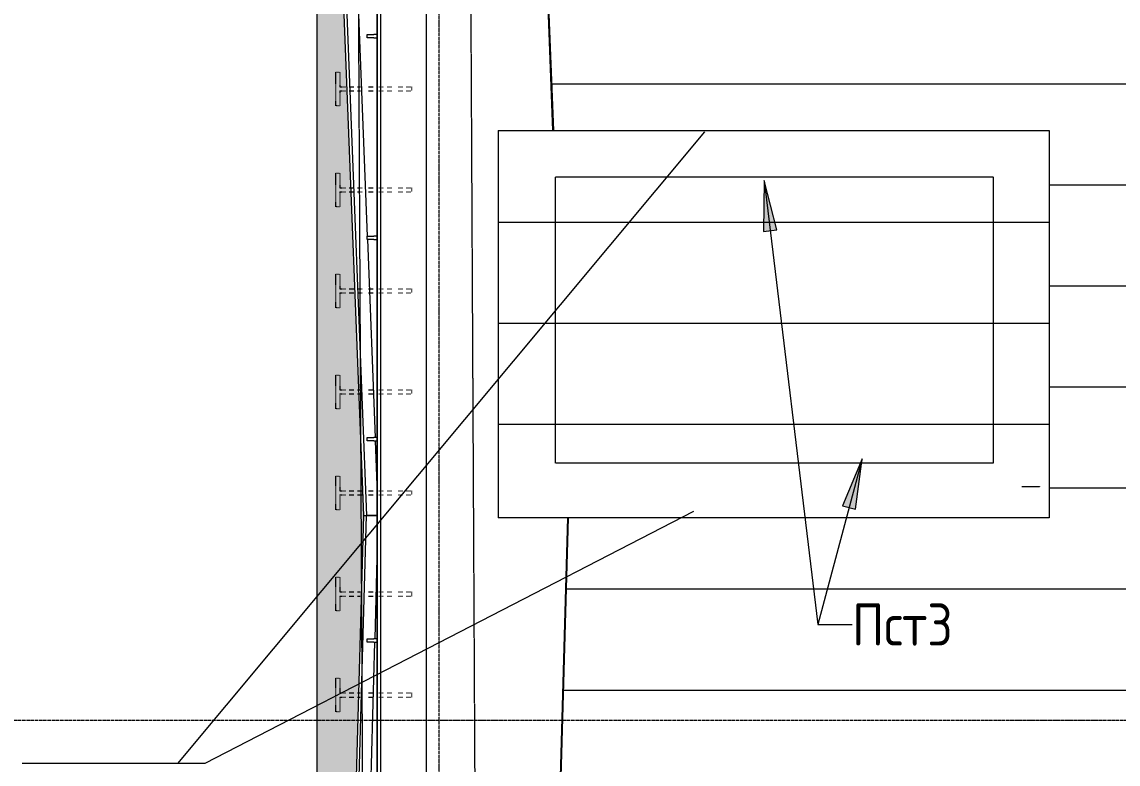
# Model space of a CAD drawing. Header units: millimetres. Extents: x -10178924 to 11692288, y -947381 to 58396.
# Drawn here: x -8980 to -2465, y -551840 to -547431 of the extents above; entities that cross this region are included whole.
import ezdxf

# ---------------------------------------------------------------- set-up
doc = ezdxf.new("R2010")
doc.units = ezdxf.units.MM
for name, pattern in [('ADSK_Линия сетки', [25, 20, -2.5, 0, -2.5]), ('ADSK_Скрыто', [6, 3, -3]), ('ADSK_Штриховая_ш3 п1_5', [4.5, 3, -1.5])]:
    doc.linetypes.add(name, pattern=pattern)
for name, color, linetype, lineweight in [('Аннотация', 7, 'Continuous', 18), ('Антураж', 7, 'Continuous', 18), ('Крыша', 7, 'Continuous', 9), ('Крыша штриховка', 7, 'Continuous', 9), ('Ограждение', 7, 'Continuous', 9), ('Оси', 253, 'Continuous', 9), ('Узлы', 7, 'Continuous', 18)]:
    doc.layers.add(name, color=color, linetype=linetype, lineweight=lineweight)
doc.layers.add('Линии', color=7, linetype='Continuous', lineweight=9, true_color=0x00a600)
doc.styles.add('GOST Common_4', font='GOST_Common.ttf', dxfattribs={"width": 0.9, "height": 200})

# ---------------------------------------------------------------- blocks, each defined once
blk = doc.blocks.new('Ограждение - 20 доп поручень 300-1864261-План кровли АР')
at = {"layer": 'Ограждение'}
for p, q in [((-60, 10), (-40, 10)), ((-60, 10), (-60, -10)), ((0, 10), (-40, 10)), ((0, -10), (0, 10)), ((-40, -10), (-60, -10)), ((-40, -10), (0, -10))]:
    blk.add_line(p, q, dxfattribs=at)
blk = doc.blocks.new('Ограждение - Ограждение-2505142-План кровли АР')
at = {"extrusion": (0, 0, -1), "zscale": -1}
for p in [(6927.8, 17007.4), (6927.8, 15810.8), (6927.8, 14614.3), (6927.8, 13417.7)]:
    blk.add_blockref('Ограждение - 20 доп поручень 300-1864261-План кровли АР', p, dxfattribs=at)
blk = doc.blocks.new('Тип верхнего поручня - Верхний поручень_Внутренний_-2505167-План кровли АР')
at = {"layer": 'Ограждение'}
for p, q in [((-6867.8, 8425), (-6867.8, 43385)), ((-6847.8, 43385), (-6847.8, 8435))]:
    blk.add_line(p, q, dxfattribs=at)
blk = doc.blocks.new('Тип верхнего поручня - Верхний поручень_Внутренний_-V27-План кровли АР')
at = {"layer": 'Ограждение'}
for p, q in [((-6867.8, 43385), (-6867.8, 8425)), ((-6847.8, 43385), (-6847.8, 8435))]:
    blk.add_line(p, q, dxfattribs=at)
blk = doc.blocks.new('Ограждение - Ограждение-2981992-План кровли АР')
at = {"layer": 'Ограждение'}
for p, q in [((-3037, 14332.7), (-2932.5, 14332.7)), ((-2932.5, 14330.7), (-3037, 14330.7)), ((-2932.5, 14332.7), (-2932.5, 14330.7))]:
    blk.add_line(p, q, dxfattribs=at)
blk = doc.blocks.new('Антураж 11 - Антураж 11-5662270-План кровли АР')
at = {"layer": 'Антураж'}
for p, q in [((-5823.5, 16447.7), (-5975.2, 20335.5)), ((-5972.9, 20335.5), (-5821.2, 16447.7)), ((-7167.1, 20163.5), (-6932, 14160)), ((-7097.3, 20170.9), (-6927.5, 15820.8)), ((-6926.7, 15800.8), (-6880.8, 14624.3)), ((-6880, 14604.3), (-6867.8, 14290.3)), ((-7105.1, 7978.6), (-6932, 14160)), ((-6947.1, 14160.6), (-6932, 14160)), ((-6932, 14160), (-6947.1, 14159.3)), ((-6932, 14160), (-6867.8, 14160)), ((-6867.8, 14160), (-6932, 14160)), ((-5877.6, 9050.1), (-5735.3, 14147.7)), ((-5733, 14147.7), (-5875.3, 9050.2)), ((-6867.8, 13986.2), (-6883.4, 13427.7)), ((-6883.9, 13407.7), (-6916.8, 12231.1))]:
    blk.add_line(p, q, dxfattribs=at)
blk = doc.blocks.new('Кровля')
at = {"layer": 'Аннотация', "lineweight": 9}
for points in [[(-4568.7, 16150.6), (-4571.8, 15848.1), (-4493.4, 15857.6)], [(-3986.4, 14497.8), (-4101.9, 14218.1), (-4025.5, 14197.7)]]:
    blk.add_hatch(color=256, dxfattribs=at).paths.add_polyline_path(points)
at = {"layer": 'Крыша штриховка'}
h = blk.add_hatch(dxfattribs=at)
h.set_pattern_fill('FP_11', color=256, style=0, pattern_type=2)
h.set_pattern_definition([(0, (-1644.9, 0), (0, 600), [])])
h.paths.add_polyline_path([(-7118.9, 7898.4), (-7095.7, 7919.7), (-7121.1, 7948), (-7122.5, 7899.2)])
h.paths.add_polyline_path([(-7033.1, 8142.5), (-7030.8, 8144.5), (-6917.3, 12211.1), (-6919.5, 12211.1), (-7030.7, 8226)])
h.paths.add_polyline_path([(-5875.3, 9050.2), (-5863.6, 9051.1), (-5732.4, 9169.4), (-1902.1, 12680.6), (-1902.1, 12789.4), (-1923.1, 12789.4), (-1923.1, 38789.4), (-1813.3, 38789.4), (-5763.6, 42383.7), (-5965.4, 42388.9), (-5797.2, 37593.9), (-3768.9, 37593.9), (-3768.9, 36723.9), (-5826.6, 36723.9), (-5898.8, 34653.6), (-2874.8, 34653.6), (-2874.8, 32353.6), (-5979.1, 32353.6), (-5982.3, 32259.3), (-5758.7, 26528.7), (-2874.8, 26528.7), (-2874.8, 24228.7), (-5821, 24228.7), (-5923.8, 21595.4), (-4331.7, 21595.4), (-4331.7, 20525.4), (-5965.5, 20525.4), (-5972.9, 20335.2), (-5821.2, 16447.7), (-2874.8, 16447.7), (-2874.8, 14147.7), (-5733, 14147.7), (-5875.3, 9051.1)])
h.paths.add_polyline_path([(-6916.8, 12231.1), (-6883.9, 13407.7), (-6886.1, 13407.7), (-6919, 12231.1)])
h.paths.add_polyline_path([(-6885.6, 13427.7), (-6883.4, 13427.7), (-6867.8, 13993.5), (-6868.7, 14033), (-6884.3, 13472.9)])
h.paths.add_polyline_path([(-6867.8, 14228.6), (-6867.8, 14290.3), (-6880, 14604.3), (-6882.5, 14604.3), (-6868.8, 14253.8)])
h.paths.add_polyline_path([(-6880.8, 14624.3), (-7097.5, 20170.9), (-7227.8, 20204.4), (-7227.8, 20202.7), (-7108.6, 20172.1), (-7109.5, 20167.2), (-7177.3, 20167.2), (-7182.5, 20168.5), (-7182.2, 20162.8), (-7167.1, 20163.5), (-7099.4, 20163), (-6883.2, 14624.3)])
h.paths.add_polyline_path([(-7099.6, 20495.2), (-7097.5, 20495.7), (-6907.8, 25373.5), (-6909.2, 25373.5), (-7099.6, 20495.7)])
h.paths.add_polyline_path([(-6908.5, 25393.5), (-6906.3, 25393.5), (-6875.7, 26176.8), (-6891.1, 26570), (-6893.5, 26570), (-6878, 26173), (-6908.4, 25394.7)])
h.paths.add_polyline_path([(-6891.9, 26590), (-7097.4, 31856.8), (-7227.8, 31890.3), (-7227.8, 31888.6), (-7108.6, 31858), (-7109.5, 31853.1), (-7177.3, 31853.1), (-7182.6, 31854.5), (-7182.2, 31845.4), (-7167.1, 31846.2), (-7099.4, 31845.6), (-6894.3, 26590)])
h.paths.add_polyline_path([(-7192, 32174.8), (-7181.2, 32178.6), (-7191.9, 32178.6), (-7191.9, 32177.8)])
h.paths.add_polyline_path([(-2509.7, 35453.8), (-2510.6, 35446.3), (-2509.9, 35450.2)])
h.paths.add_polyline_path([(-2509.7, 34999.4), (-2510.6, 34991.9), (-2509.9, 34995.8)])
h.paths.add_polyline_path([(-4154, 34976.6), (-5763.1, 34977.1), (-5766.2, 34981), (-5768, 34987.7), (-5768, 34995.5), (-5766.2, 35002.2), (-5763.1, 35006.1), (-5761.3, 35006.6), (-5699.5, 35006.6), (-5699.5, 35431.1), (-5763.1, 35431.6), (-5766.2, 35435.5), (-5768, 35442.2), (-5768, 35449.9), (-5766.2, 35456.7), (-5763.1, 35460.5), (-5761.3, 35461.1), (-2505.5, 35460.8), (-2505.5, 35459.8), (-2501.9, 35460.8), (-2497.8, 35453.8), (-2496.8, 35446.3), (-2498.8, 35435.7), (-2501.9, 35431.8), (-2566.2, 35431.3), (-2566.2, 35006.9), (-2505.5, 35006.4), (-2505.5, 35005.4), (-2501.9, 35006.4), (-2497.8, 34999.4), (-2496.8, 34991.9), (-2498.8, 34981.3), (-2501.9, 34977.4), (-4116.8, 34976.6)])
h.paths.add_polyline_path([(-4599.4, 35006.6), (-4025.9, 35006.9), (-4025.9, 35430.7), (-4002.9, 35430.7), (-4002.9, 35006.9), (-3666.3, 35006.9), (-3666.3, 35430.7), (-3643.3, 35430.7), (-3643.3, 35006.9), (-3306.8, 35006.9), (-3306.8, 35430.7), (-3283.8, 35430.7), (-3283.8, 35006.9), (-2947.3, 35006.9), (-2947.3, 35429.9), (-2924.3, 35429.9), (-2924.3, 35006.9), (-2589.2, 35006.9), (-2589.2, 35431.3), (-4239.8, 35431.1), (-4239.8, 35007.2), (-4262.8, 35007.2), (-4262.8, 35431.1), (-4599.4, 35431.1), (-4599.4, 35007.2), (-4622.4, 35007.2), (-4622.4, 35431.1), (-4958.9, 35431.1), (-4958.9, 35007.2), (-4981.9, 35007.2), (-4981.9, 35431.1), (-5318.4, 35431.1), (-5318.4, 35008.1), (-5341.4, 35008.1), (-5341.4, 35431.1), (-5676.5, 35431.1), (-5676.5, 35006.6), (-4604.6, 35006.6)])
h.paths.add_polyline_path([(-7191.9, 42947.4), (-7156.9, 42948.1), (-7177.3, 42948.1), (-7192, 42951.9), (-7191.9, 42948.1)])
h.paths.add_polyline_path([(-7115.7, 42954.9), (-7115.8, 42956.1), (-7227.8, 42984.9), (-7227.8, 42983.7), (-7115.8, 42954.9)])
h.paths.add_polyline_path([(-7108.8, 43270.1), (-7103.5, 43271.5), (-7058.3, 43397.2), (-7059.6, 43398.3), (-7099.4, 43287.6), (-7167.1, 43287.6), (-7181.2, 43294), (-7189.6, 43270.5), (-7176.3, 43273.6), (-7109.5, 43273.6), (-7109.1, 43271.5)])
h.paths.add_polyline_path([(-7067.6, 43526.7), (-7033.3, 43526.7), (-7026.9, 43533.8), (-7077.9, 43580.2), (-7095.6, 43531.2), (-7087, 43530.3), (-7083.4, 43527.6), (-7083, 43526.7), (-7080.3, 43526.7)])
h.paths.add_polyline_path([(-7087, 43529.3), (-7088.8, 43531.2), (-7088.8, 43529.3)])
h = blk.add_hatch(dxfattribs=at)
h.set_pattern_fill('FP_34', color=256, style=0, pattern_type=2)
h.set_pattern_definition([(0, (566.05, -32021.26), (0, 600), [])])
h.paths.add_polyline_path([(-6149.8, 14147.7), (-2874.8, 14147.7), (-2874.8, 16447.7), (-6149.8, 16447.7), (-6149.8, 14163.5)])
h.paths.add_polyline_path([(-3037, 14330.7), (-3037, 14332.7), (-2932.5, 14332.7), (-2932.5, 14330.7), (-2983.1, 14330.7)])
at = {"layer": 'Узлы', "true_color": 0xffffff}
h = blk.add_hatch(color=7, dxfattribs=at)
h.paths.add_polyline_path([(41826.4, -521.9), (49650.9, -521.9), (49650.9, 475.1), (49562.8, 474), (49503.2, -470.6), (45149.2, -323.1), (41142.1, -458.2), (41079.8, -77.1), (41079.8, -521.9), (41465, -521.9)])
h.paths.add_polyline_path([(-453.6, -388.9), (8078.1, -388.9), (8077.3, -26.3), (7973.5, -276.8), (3655.9, -146.8), (-674.6, -298.6), (-736.9, 259.3), (-736.9, -388.9)])
h.paths.add_polyline_path([(41079.8, 177.9), (41097.9, 182.8), (41188.3, 1719.8), (35856.5, 1526.9), (35850.1, 1488.2), (41079.8, 1488.2), (41079.8, 182)])
h.paths.add_polyline_path([(8078.1, 312.2), (8078.1, 1488.2), (12889.9, 1488.2), (12882.6, 1527), (8005.2, 1701.9), (8062.3, 316.3)])
h.paths.add_polyline_path([(-736.9, 502.7), (-468.8, 8048.7), (-6523.1, 7837.4), (-6529.6, 7798.6), (-736.9, 7798.6), (-736.9, 522.8)])
h.paths.add_polyline_path([(49650.9, 797.5), (49650.9, 7859.4), (55891.9, 7859.4), (55891.9, 8470.8), (55881.1, 8467.5), (55687, 7999.8), (49350.5, 8221), (49618.7, 803.5), (49632.8, 802.6), (49650.1, 797.7)])
h.paths.add_polyline_path([(16530.7, 1488.2), (35571.8, 1488.2), (35566.4, 1520.3), (29060, 1756.5), (29059.6, 1633.4), (19380, 1633.4), (19380, 1744.1), (13174.7, 1526.9), (13168.2, 1488.2), (15807.9, 1488.2)])
h.paths.add_polyline_path([(-7227.8, 7798.6), (-6807.9, 7798.6), (-6813, 7829.1), (-7122.5, 7899.2), (-6947.6, 14171.4), (-7182.5, 20168.5), (-7227.8, 20180.1), (-7227.8, 7899.2)])
h.paths.add_polyline_path([(55891.9, 8773.7), (55891.9, 16804.8), (55861.4, 16796.7), (55713, 12784.8), (55861.2, 8781.6), (55864.6, 8780.7)])
h.paths.add_polyline_path([(24355.3, 13320.2), (32597, 13639), (32606.4, 13678.1), (16107.8, 13678.1), (16117.8, 13638.2), (24355.3, 13320.2)])
h.paths.add_polyline_path([(10664.9, 13409.4), (15825, 13609.8), (15841.3, 13678.1), (11105, 13678.1), (11105, 21012.5), (10508.5, 21012), (10529.1, 20925.4), (10923.6, 20798), (10667.1, 13472.9)])
h.paths.add_polyline_path([(38181.7, 13414.1), (37897.5, 20847.2), (38471.4, 21009.5), (38481.1, 21051.3), (37706.7, 21051.3), (37706.7, 13678.1), (32878, 13678.1), (32887.7, 13637.6), (38174.9, 13414.4)])
h.paths.add_polyline_path([(55891.9, 17107.6), (55891.9, 32796.3), (55861.3, 32788.2), (55572.3, 24949.4), (55861.2, 17115.6), (55864.6, 17114.7)])
h.paths.add_polyline_path([(-7227.8, 20474.6), (-7182.8, 20486.1), (-6960.1, 26174.2), (-7182.6, 31854.5), (-7227.8, 31866), (-7227.8, 20478.7)])
h.paths.add_polyline_path([(45338.1, 20583.1), (45060.3, 27855.3), (45031.9, 27862.7), (45031.9, 21051.3), (38748.9, 21051.3), (38758.7, 21008.8), (45143.6, 20595.7)])
h.paths.add_polyline_path([(3392.9, 20705.4), (10228.7, 20955.9), (10241.6, 21012.5), (3737.3, 21012.5), (3737.3, 28192.7), (3693.8, 28181.5), (3395.2, 20761.3)])
h.paths.add_polyline_path([(45031.9, 28151.9), (45060.5, 28159.8), (45349.7, 35731.9), (45288.1, 37345), (45031.9, 37345), (45031.9, 28159.8)])
h.paths.add_polyline_path([(3737.3, 28469.4), (3737.3, 42947.5), (3702.4, 42938.6), (3419.3, 35707.7), (3702.4, 28478.4), (3736.8, 28469.6)])
h.paths.add_polyline_path([(-7227.8, 32160.5), (-7192.2, 32169.6), (-7003.4, 37563.7), (-7192, 42951.9), (-7227.8, 42961.1), (-7227.8, 32164.6)])
h.paths.add_polyline_path([(55891.9, 33099.2), (55891.9, 43246.9), (55860, 43238.6), (55675.4, 38159.5), (55861.2, 33107.2), (55864.6, 33106.3)])
h.paths.add_polyline_path([(45071.8, 38095), (45259.5, 38095), (45067.3, 43127.7), (45031.9, 43136.9), (45031.9, 38095), (45070, 38095)])
h.paths.add_polyline_path([(3737.3, 43224.3), (3737.3, 43716.6), (-7227.8, 43716.6), (-7227.8, 43255.6), (-7191.7, 43264.8), (-7067.6, 43609), (-1846.2, 43421.7), (3578, 43616.1), (3702.1, 43233.3), (3736.9, 43224.4)])
h.paths.add_polyline_path([(45031.9, 43426.1), (45104.3, 43444.9), (45207, 43781.1), (50463, 43599.1), (55714, 43781), (55835.6, 43550.7), (55891.9, 43536.1), (55891.9, 43898.8), (45031.9, 43898.8), (45031.9, 43440)])
at = {"layer": 'Аннотация', "lineweight": 9}
for p, q in [((-4922.9, 16439.6), (-8054.5, 12687.7)), ((-4568.7, 16150.6), (-4571.8, 15848.1)), ((-4493.4, 15857.6), (-4568.7, 16150.6)), ((-4568.7, 16150.6), (-4249.1, 13512.7)), ((-4571.8, 15848.1), (-4493.4, 15857.6)), ((-3986.4, 14497.8), (-4249.1, 13512.7)), ((-3986.4, 14497.8), (-4101.9, 14218.1)), ((-4025.5, 14197.7), (-3986.4, 14497.8)), ((-4101.9, 14218.1), (-4025.5, 14197.7)), ((-4989.2, 14184.2), (-7893.8, 12687.7)), ((-4249.1, 13512.7), (-4045.5, 13512.7)), ((-4249.1, 13512.7), (-4045.5, 13512.7)), ((-8961.3, 12687.7), (-8978.2, 12687.7)), ((-7893.8, 12687.7), (-8961.3, 12687.7)), ((-8054.5, 12687.7), (-8961.3, 12687.7))]:
    blk.add_line(p, q, dxfattribs=at)
at = {"layer": 'Крыша'}
for p, q in [((-6149.8, 16447.7), (-2874.8, 16447.7)), ((-6149.8, 16447.7), (-6149.8, 14147.7)), ((-2874.8, 16447.7), (-2874.8, 14147.7)), ((-2874.8, 14147.7), (-6149.8, 14147.7))]:
    blk.add_line(p, q, dxfattribs=at)
at = {"layer": 'Линии', "color": 5, "true_color": 0x0000ff}
blk.add_line((-6577.8, 43066.6), (-6577.8, 8448.6), dxfattribs=at)
at = {"layer": 'Линии', "color": 7, "linetype": 'ADSK_Штриховая_ш3 п1_5'}
for p, q in [((-6997.7, 20574.6), (-6933.4, 8053.8)), ((-6266.9, 8722.2), (-6327.7, 20578.1)), ((-5808.1, 16171.7), (-3208.1, 16171.7)), ((-5808.1, 14471.7), (-5808.1, 16171.7)), ((-3208.1, 16171.7), (-3208.1, 14471.7)), ((-3208.1, 14471.7), (-5808.1, 14471.7))]:
    blk.add_line(p, q, dxfattribs=at)
at = {"layer": 'Линии', "color": 7}
for p, q in [((-7227.8, 20180.1), (-7227.8, 7798.6)), ((-6947.1, 14159.9), (-7182.5, 20168.5)), ((-7122.5, 7899.2), (-6947.1, 14159.9))]:
    blk.add_line(p, q, dxfattribs=at)
at = {"layer": 'Линии', "color": 7, "linetype": 'ADSK_Скрыто'}
for p, q in [((-7114.6, 16595), (-7114.6, 16795)), ((-7114.6, 16795), (-7089.6, 16795)), ((-7089.6, 16795), (-7089.6, 16707.5)), ((-7089.6, 16707.5), (-7054.6, 16707.5)), ((-7089.6, 16682.5), (-7089.6, 16595)), ((-7089.6, 16682.5), (-7054.6, 16682.5)), ((-7034.6, 16707.5), (-7004.6, 16707.5)), ((-7034.6, 16682.5), (-7004.6, 16682.5)), ((-6984.6, 16707.5), (-6954.6, 16707.5)), ((-6984.6, 16682.5), (-6954.6, 16682.5)), ((-6919.6, 16707.5), (-6889.6, 16707.5)), ((-6919.6, 16682.5), (-6889.6, 16682.5)), ((-6859.6, 16707.5), (-6829.6, 16707.5)), ((-6859.6, 16682.5), (-6829.6, 16682.5)), ((-6809.6, 16707.5), (-6779.6, 16707.5)), ((-6809.6, 16682.5), (-6779.6, 16682.5)), ((-6744.6, 16707.5), (-6714.6, 16707.5)), ((-6744.6, 16682.5), (-6714.6, 16682.5)), ((-6694.6, 16707.5), (-6664.6, 16707.5)), ((-6694.6, 16682.5), (-6664.6, 16682.5)), ((-6664.6, 16707.5), (-6664.6, 16682.5)), ((-7089.6, 16595), (-7114.6, 16595)), ((-7114.6, 15995), (-7114.6, 16195)), ((-7114.6, 16195), (-7089.6, 16195)), ((-7089.6, 16195), (-7089.6, 16107.5)), ((-7089.6, 16107.5), (-7054.6, 16107.5)), ((-7034.6, 16107.5), (-7004.6, 16107.5)), ((-6984.6, 16107.5), (-6954.6, 16107.5)), ((-6919.6, 16107.5), (-6889.6, 16107.5)), ((-6859.6, 16107.5), (-6829.6, 16107.5)), ((-6809.6, 16107.5), (-6779.6, 16107.5)), ((-6744.6, 16107.5), (-6714.6, 16107.5)), ((-6694.6, 16107.5), (-6664.6, 16107.5)), ((-6664.6, 16107.5), (-6664.6, 16082.5)), ((-7089.6, 16082.5), (-7089.6, 15995)), ((-7089.6, 16082.5), (-7054.6, 16082.5)), ((-7034.6, 16082.5), (-7004.6, 16082.5)), ((-6984.6, 16082.5), (-6954.6, 16082.5)), ((-6919.6, 16082.5), (-6889.6, 16082.5)), ((-6859.6, 16082.5), (-6829.6, 16082.5)), ((-6809.6, 16082.5), (-6779.6, 16082.5)), ((-6744.6, 16082.5), (-6714.6, 16082.5)), ((-6694.6, 16082.5), (-6664.6, 16082.5)), ((-7089.6, 15995), (-7114.6, 15995)), ((-7114.6, 15395), (-7114.6, 15595)), ((-7114.6, 15595), (-7089.6, 15595)), ((-7089.6, 15595), (-7089.6, 15507.5)), ((-7089.6, 15507.5), (-7054.6, 15507.5)), ((-7034.6, 15507.5), (-7004.6, 15507.5)), ((-6984.6, 15507.5), (-6954.6, 15507.5)), ((-6919.6, 15507.5), (-6889.6, 15507.5)), ((-6859.6, 15507.5), (-6829.6, 15507.5)), ((-6809.6, 15507.5), (-6779.6, 15507.5)), ((-6744.6, 15507.5), (-6714.6, 15507.5)), ((-6694.6, 15507.5), (-6664.6, 15507.5)), ((-6664.6, 15507.5), (-6664.6, 15482.5)), ((-7089.6, 15482.5), (-7089.6, 15395)), ((-7089.6, 15482.5), (-7054.6, 15482.5)), ((-7034.6, 15482.5), (-7004.6, 15482.5)), ((-6984.6, 15482.5), (-6954.6, 15482.5)), ((-6919.6, 15482.5), (-6889.6, 15482.5)), ((-6859.6, 15482.5), (-6829.6, 15482.5)), ((-6809.6, 15482.5), (-6779.6, 15482.5)), ((-6744.6, 15482.5), (-6714.6, 15482.5)), ((-6694.6, 15482.5), (-6664.6, 15482.5)), ((-7089.6, 15395), (-7114.6, 15395)), ((-7114.6, 14795), (-7114.6, 14995)), ((-7114.6, 14995), (-7089.6, 14995)), ((-7089.6, 14995), (-7089.6, 14907.5)), ((-7089.6, 14907.5), (-7054.6, 14907.5)), ((-7089.6, 14882.5), (-7089.6, 14795)), ((-7089.6, 14882.5), (-7054.6, 14882.5)), ((-7034.6, 14907.5), (-7004.6, 14907.5)), ((-7034.6, 14882.5), (-7004.6, 14882.5)), ((-6984.6, 14907.5), (-6954.6, 14907.5)), ((-6984.6, 14882.5), (-6954.6, 14882.5)), ((-6919.6, 14907.5), (-6889.6, 14907.5)), ((-6919.6, 14882.5), (-6889.6, 14882.5)), ((-6859.6, 14907.5), (-6829.6, 14907.5)), ((-6859.6, 14882.5), (-6829.6, 14882.5)), ((-6809.6, 14907.5), (-6779.6, 14907.5)), ((-6809.6, 14882.5), (-6779.6, 14882.5)), ((-6744.6, 14907.5), (-6714.6, 14907.5)), ((-6744.6, 14882.5), (-6714.6, 14882.5)), ((-6694.6, 14907.5), (-6664.6, 14907.5)), ((-6694.6, 14882.5), (-6664.6, 14882.5)), ((-6664.6, 14907.5), (-6664.6, 14882.5)), ((-7089.6, 14795), (-7114.6, 14795)), ((-7114.6, 14195), (-7114.6, 14395)), ((-7114.6, 14395), (-7089.6, 14395)), ((-7089.6, 14395), (-7089.6, 14307.5)), ((-7089.6, 14307.5), (-7054.6, 14307.5)), ((-7089.6, 14282.5), (-7089.6, 14195)), ((-7089.6, 14282.5), (-7054.6, 14282.5)), ((-7034.6, 14307.5), (-7004.6, 14307.5)), ((-7034.6, 14282.5), (-7004.6, 14282.5)), ((-6984.6, 14307.5), (-6954.6, 14307.5)), ((-6984.6, 14282.5), (-6954.6, 14282.5)), ((-6919.6, 14307.5), (-6889.6, 14307.5)), ((-6919.6, 14282.5), (-6889.6, 14282.5)), ((-6859.6, 14307.5), (-6829.6, 14307.5)), ((-6859.6, 14282.5), (-6829.6, 14282.5)), ((-6809.6, 14307.5), (-6779.6, 14307.5)), ((-6809.6, 14282.5), (-6779.6, 14282.5)), ((-6744.6, 14307.5), (-6714.6, 14307.5)), ((-6744.6, 14282.5), (-6714.6, 14282.5)), ((-6694.6, 14307.5), (-6664.6, 14307.5)), ((-6694.6, 14282.5), (-6664.6, 14282.5)), ((-6664.6, 14307.5), (-6664.6, 14282.5)), ((-7089.6, 14195), (-7114.6, 14195)), ((-7114.6, 13595), (-7114.6, 13795)), ((-7114.6, 13795), (-7089.6, 13795)), ((-7089.6, 13795), (-7089.6, 13707.5)), ((-7089.6, 13707.5), (-7054.6, 13707.5)), ((-7089.6, 13682.5), (-7089.6, 13595)), ((-7089.6, 13682.5), (-7054.6, 13682.5)), ((-7034.6, 13707.5), (-7004.6, 13707.5)), ((-7034.6, 13682.5), (-7004.6, 13682.5)), ((-6984.6, 13707.5), (-6954.6, 13707.5)), ((-6984.6, 13682.5), (-6954.6, 13682.5)), ((-6919.6, 13707.5), (-6889.6, 13707.5)), ((-6919.6, 13682.5), (-6889.6, 13682.5)), ((-6859.6, 13707.5), (-6829.6, 13707.5)), ((-6859.6, 13682.5), (-6829.6, 13682.5)), ((-6809.6, 13707.5), (-6779.6, 13707.5)), ((-6809.6, 13682.5), (-6779.6, 13682.5)), ((-6744.6, 13707.5), (-6714.6, 13707.5)), ((-6744.6, 13682.5), (-6714.6, 13682.5)), ((-6694.6, 13707.5), (-6664.6, 13707.5)), ((-6694.6, 13682.5), (-6664.6, 13682.5)), ((-6664.6, 13707.5), (-6664.6, 13682.5)), ((-7089.6, 13595), (-7114.6, 13595)), ((-7114.6, 12995), (-7114.6, 13195)), ((-7114.6, 13195), (-7089.6, 13195)), ((-7089.6, 13195), (-7089.6, 13107.5)), ((-7089.6, 13107.5), (-7054.6, 13107.5)), ((-7034.6, 13107.5), (-7004.6, 13107.5)), ((-6984.6, 13107.5), (-6954.6, 13107.5)), ((-6919.6, 13107.5), (-6889.6, 13107.5)), ((-6859.6, 13107.5), (-6829.6, 13107.5)), ((-6809.6, 13107.5), (-6779.6, 13107.5)), ((-6744.6, 13107.5), (-6714.6, 13107.5)), ((-6694.6, 13107.5), (-6664.6, 13107.5)), ((-6664.6, 13107.5), (-6664.6, 13082.5)), ((-7089.6, 13082.5), (-7089.6, 12995)), ((-7089.6, 13082.5), (-7054.6, 13082.5)), ((-7034.6, 13082.5), (-7004.6, 13082.5)), ((-6984.6, 13082.5), (-6954.6, 13082.5)), ((-6919.6, 13082.5), (-6889.6, 13082.5)), ((-6859.6, 13082.5), (-6829.6, 13082.5)), ((-6809.6, 13082.5), (-6779.6, 13082.5)), ((-6744.6, 13082.5), (-6714.6, 13082.5)), ((-6694.6, 13082.5), (-6664.6, 13082.5)), ((-7089.6, 12995), (-7114.6, 12995))]:
    blk.add_line(p, q, dxfattribs=at)
at = {"layer": 'Оси', "linetype": 'ADSK_Линия сетки'}
for p, q in [((-6500.4, -5630.6), (-6500.4, 44110.1)), ((-13798, 12945), (56004.9, 12945))]:
    blk.add_line(p, q, dxfattribs=at)
at = {"layer": 'Антураж'}
blk.add_blockref('Антураж 11 - Антураж 11-5662270-План кровли АР', (0, 0), dxfattribs=at)
at = {"layer": 'Ограждение'}
for name in ['Ограждение - Ограждение-2505142-План кровли АР', 'Тип верхнего поручня - Верхний поручень_Внутренний_-2505167-План кровли АР', 'Тип верхнего поручня - Верхний поручень_Внутренний_-V27-План кровли АР', 'Ограждение - Ограждение-2981992-План кровли АР']:
    blk.add_blockref(name, (0, 0), dxfattribs=at)
at = {"layer": 'Аннотация', "lineweight": 9, "insert": (-4045.5, 13637.9), "char_height": 250, "width": 792, "attachment_point": 1, "line_spacing_factor": 1.022766, "style": 'GOST Common_4'}
blk.add_mtext('\\pxt1.44,2.88,4.32,5.76,7.2,8.64,10.08,11.52,12.96,14.4,15.84,17.28,18.72,20.16,21.6,23.04,24.48,25.92,27.36,28.8,30.24,31.68,33.12,34.56,36,37.44,38.88,40.32,41.76,43.2,44.64,46.08;{Пст3}', dxfattribs=at)

msp = doc.modelspace()

# ---------------------------------------------------------------- block references
msp.add_blockref('Кровля', (0, -564523.7))

doc.saveas('drawing.dxf')
